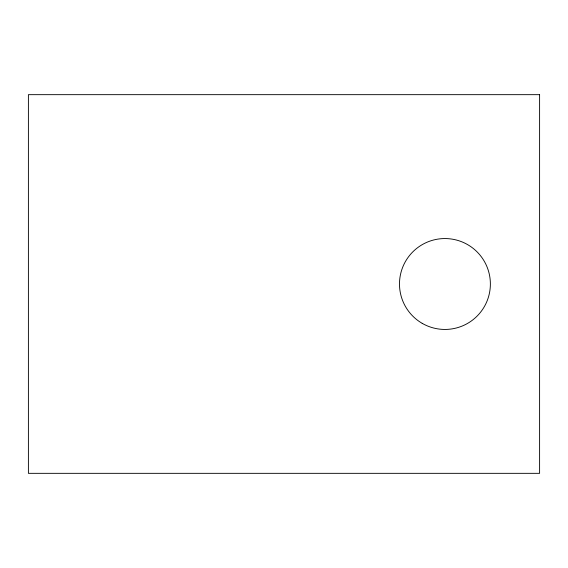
<?xml version="1.0" encoding="UTF-8"?>
<svg xmlns="http://www.w3.org/2000/svg" width="568" height="568" viewBox="0 0 568 568"><rect width="100%" height="100%" fill="white"/><g stroke="black" fill="none" stroke-linecap="round" stroke-linejoin="round"><path stroke-width="0.85" d="M539.6 94.664L28.4 94.664L28.4 473.336L539.6 473.336L539.6 94.664M422.216 323.355A45.44 45.44 0 0 0 490.376 284A45.44 45.44 0 0 0 422.216 244.645A45.44 45.44 0 0 0 422.216 323.355"/></g></svg>
